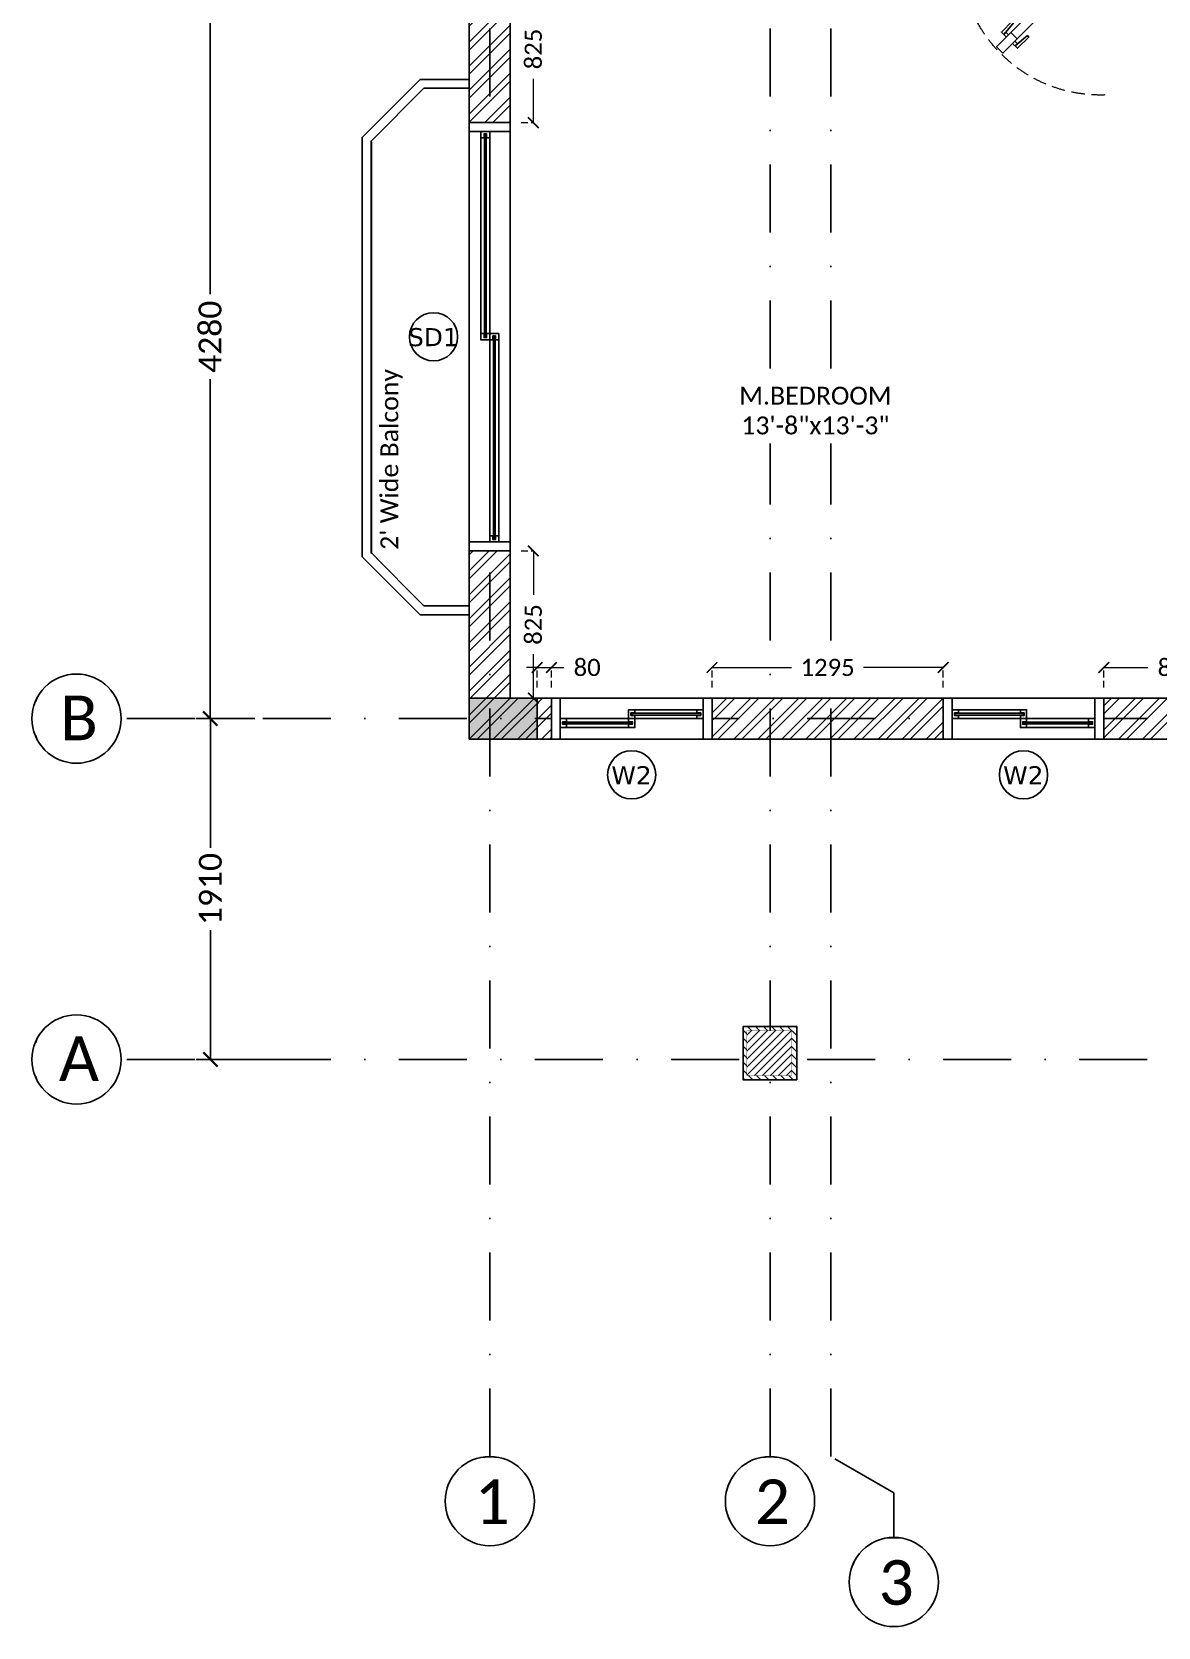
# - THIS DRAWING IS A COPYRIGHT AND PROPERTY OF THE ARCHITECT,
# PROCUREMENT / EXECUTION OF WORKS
# Model space of a CAD drawing. Header units: millimetres. Extents: x -15000 to 28550, y -17045 to 28620.
# Drawn here: x -2450 to 3859, y -4976 to 3963 of the extents above; entities that cross this region are included whole.
import ezdxf
from ezdxf.enums import TextEntityAlignment as Align

# ---------------------------------------------------------------- set-up
doc = ezdxf.new("R2010")
doc.units = ezdxf.units.MM
doc.header["$LTSCALE"] = 150
for name, pattern in [('3BHK-W(SB)$0$HIDDEN', [0.375, 0.25, -0.125]), ('DASHDOTX2', [50.8, 25.4, -12.7, 0, -12.7]), ('DASHED', [0.75, 0.5, -0.25])]:
    doc.linetypes.add(name, pattern=pattern)
for name, color, linetype in [('ad-Column', 3, 'Continuous'), ('ad-Column Hatch', 125, 'Continuous'), ('ad-Door', 11, 'Continuous'), ('ad-Elevation 10', 8, 'Continuous'), ('ad-Grid', 8, 'DASHDOTX2'), ('ad-MS Columns', 1, 'Continuous'), ('ad-Railing', 6, 'Continuous'), ('ad-RCC', 3, 'Continuous'), ('ad-RCC Hatch', 125, 'Continuous'), ('ad-Text main', 7, 'Continuous'), ('ad-Text Main_Door&window Label', 7, 'Continuous'), ('ad-Wall', 240, 'Continuous'), ('ad-Wall hatch', 8, 'Continuous')]:
    doc.layers.add(name, color=color, linetype=linetype)
doc.layers.add('ad-Dimension', color=5, linetype='Continuous', lineweight=0, true_color=0x0000ff)
doc.layers.add('ad-Grid Dimension', color=6, linetype='Continuous', lineweight=0, true_color=0xff00ff)
doc.layers.add('ad-Glass Sectionline', color=140, linetype='Continuous', true_color=0x00bfff)
doc.styles.add('6 U T S R N_Typical Floor Plan$0$3BHK-E(NB)$0$grid_text', font='verdana.ttf', dxfattribs={"width": 0.9})
doc.styles.add('New Text Style', font='arial.ttf', dxfattribs={"height": 100})
doc.styles.get("Standard").update_dxf_attribs({"font": 'calibril.ttf'})
doc.dimstyles.new('A-75-DIM-INT (Framing)', dxfattribs={"dimscale": 100, "dimtxt": 0.8, "dimasz": 0.5, "dimexe": 0, "dimexo": 0.5, "dimgap": 0.5, "dimtad": 0, "dimdec": 0, "dimdsep": 46, "dimtxsty": 'Standard', "dimblk": 'ARCHTICK', "dimcen": 0.025, "dimclrd": 256, "dimclre": 256, "dimclrt": 256, "dimazin": 2, "dimtfac": 1, "dimtdec": 0, "dimtmove": 1, "dimatfit": 0, "dimldrblk": 'ARCHTICK', "dimfxl": 1, "dimtfill": 1, "dimtolj": 1, "dimtzin": 0, "dimarcsym": 0})

# ---------------------------------------------------------------- blocks, each defined once
blk = doc.blocks.new('_ArchTick')
at = {"color": 0, "linetype": 'ByBlock', "const_width": 0.15}
blk.add_lwpolyline([(-0.5, -0.5), (0.5, 0.5)], dxfattribs=at)
blk = doc.blocks.new('*D151')
at = {"layer": 'ad-Grid Dimension', "lineweight": -2}
for p, q in [((-1202, 4395), (-1531.5, 4395)), ((-1451.5, 4395), (-1451.5, 2492.9)), ((-1451.5, 115), (-1451.5, 2017.1)), ((-1451, 115), (-1531.5, 115))]:
    blk.add_line(p, q, dxfattribs=at)
at = {"layer": 'Defpoints', "color": 0}
for p in [(-1122, 4395), (-1451.5, 115), (-1371, 115)]:
    blk.add_point(p, dxfattribs=at)
at = {"layer": 'ad-Grid Dimension', "lineweight": -2, "xscale": 80, "yscale": 80, "zscale": 80}
for p, rotation in [((-1451.5, 4395), 90), ((-1451.5, 115), 270)]:
    blk.add_blockref('_ArchTick', p, dxfattribs=dict(at, rotation=rotation))
at = {"layer": 'ad-Grid Dimension', "insert": (-1451.5, 2255), "char_height": 128, "attachment_point": 5, "rotation": 90, "bg_fill": 3, "box_fill_scale": 1.1, "bg_fill_color": 257, "bg_fill_transparency": 0}
blk.add_mtext('\\A1;4280', dxfattribs=at)
blk = doc.blocks.new('*D152')
at = {"layer": 'ad-Grid Dimension', "lineweight": -2}
for p, q in [((-1202, 115), (-1530, 115)), ((-1450, 115), (-1450, -608.8)), ((-1450, -1795), (-1450, -1071.2)), ((-1155.7, -1795), (-1530, -1795))]:
    blk.add_line(p, q, dxfattribs=at)
at = {"layer": 'Defpoints', "color": 0}
for p in [(-1122, 115), (-1450, -1795), (-1075.7, -1795)]:
    blk.add_point(p, dxfattribs=at)
at = {"layer": 'ad-Grid Dimension', "lineweight": -2, "xscale": 80, "yscale": 80, "zscale": 80}
for p, rotation in [((-1450, 115), 90), ((-1450, -1795), 270)]:
    blk.add_blockref('_ArchTick', p, dxfattribs=dict(at, rotation=rotation))
at = {"layer": 'ad-Grid Dimension', "insert": (-1450, -840), "char_height": 128, "attachment_point": 5, "rotation": 90, "bg_fill": 3, "box_fill_scale": 1.1, "bg_fill_color": 257, "bg_fill_transparency": 0}
blk.add_mtext('\\A1;1910', dxfattribs=at)
blk = doc.blocks.new('*D81')
at = {"layer": 'ad-Dimension', "linetype": '3BHK-W(SB)$0$HIDDEN', "lineweight": -2}
for p, q in [((290, 4280), (359.1, 4280)), ((290, 3455), (359.1, 3455))]:
    blk.add_line(p, q, dxfattribs=at)
at = {"layer": 'ad-Dimension', "lineweight": -2}
for p, q in [((359.1, 4280), (359.1, 4034.1)), ((359.1, 3455), (359.1, 3700.9))]:
    blk.add_line(p, q, dxfattribs=at)
at = {"layer": 'Defpoints', "color": 0}
for p in [(230, 4280), (359.1, 4280), (230, 3455)]:
    blk.add_point(p, dxfattribs=at)
at = {"layer": 'ad-Dimension', "lineweight": -2, "xscale": 60, "yscale": 60, "zscale": 60}
for p, rotation in [((359.1, 4280), 90), ((359.1, 3455), 270)]:
    blk.add_blockref('_ArchTick', p, dxfattribs=dict(at, rotation=rotation))
at = {"layer": 'ad-Dimension', "insert": (359.1, 3867.5), "char_height": 96, "attachment_point": 5, "rotation": 90, "bg_fill": 3, "box_fill_scale": 1.1, "bg_fill_color": 257, "bg_fill_transparency": 0}
blk.add_mtext('\\A1;825', dxfattribs=at)
blk = doc.blocks.new('*D91')
at = {"layer": 'ad-Dimension', "lineweight": -2}
for p, q in [((380, 401.4), (320, 401.4)), ((380, 401.4), (460, 401.4)), ((460, 401.4), (530.3, 401.4)), ((460, 401.4), (520, 401.4))]:
    blk.add_line(p, q, dxfattribs=at)
at = {"layer": 'ad-Dimension', "linetype": '3BHK-W(SB)$0$HIDDEN', "lineweight": -2}
for p, q in [((380, 290), (380, 401.4)), ((460, 290), (460, 401.4))]:
    blk.add_line(p, q, dxfattribs=at)
at = {"layer": 'Defpoints', "color": 0}
for p in [(460, 401.4), (380, 230), (460, 230)]:
    blk.add_point(p, dxfattribs=at)
at = {"layer": 'ad-Dimension', "lineweight": -2, "xscale": 60, "yscale": 60, "zscale": 60}
blk.add_blockref('_ArchTick', (380, 401.4), dxfattribs=at)
at = {"layer": 'ad-Dimension', "lineweight": -2, "xscale": 60, "yscale": 60, "zscale": 60, "rotation": 180}
blk.add_blockref('_ArchTick', (460, 401.4), dxfattribs=at)
at = {"layer": 'ad-Dimension', "insert": (660.6, 401.4), "char_height": 96, "attachment_point": 5, "bg_fill": 3, "box_fill_scale": 1.1, "bg_fill_color": 257, "bg_fill_transparency": 0}
blk.add_mtext('\\A1;80', dxfattribs=at)
blk = doc.blocks.new('*D92')
at = {"layer": 'ad-Dimension', "linetype": '3BHK-W(SB)$0$HIDDEN', "lineweight": -2}
for p, q in [((1360, 290), (1360, 401.4)), ((2655, 290), (2655, 401.4))]:
    blk.add_line(p, q, dxfattribs=at)
at = {"layer": 'ad-Dimension', "lineweight": -2}
for p, q in [((1360, 401.4), (1806.2, 401.4)), ((2655, 401.4), (2208.8, 401.4))]:
    blk.add_line(p, q, dxfattribs=at)
at = {"layer": 'Defpoints', "color": 0}
for p in [(2655, 401.4), (1360, 230), (2655, 230)]:
    blk.add_point(p, dxfattribs=at)
at = {"layer": 'ad-Dimension', "lineweight": -2, "xscale": 60, "yscale": 60, "zscale": 60, "rotation": 180}
blk.add_blockref('_ArchTick', (1360, 401.4), dxfattribs=at)
at = {"layer": 'ad-Dimension', "lineweight": -2, "xscale": 60, "yscale": 60, "zscale": 60}
blk.add_blockref('_ArchTick', (2655, 401.4), dxfattribs=at)
at = {"layer": 'ad-Dimension', "insert": (2007.5, 401.4), "char_height": 96, "attachment_point": 5, "bg_fill": 3, "box_fill_scale": 1.1, "bg_fill_color": 257, "bg_fill_transparency": 0}
blk.add_mtext('\\A1;1295', dxfattribs=at)
blk = doc.blocks.new('*D93')
at = {"layer": 'ad-Dimension', "linetype": '3BHK-W(SB)$0$HIDDEN', "lineweight": -2}
for p, q in [((3555, 290), (3555, 401.4)), ((4385, 290), (4385, 401.4))]:
    blk.add_line(p, q, dxfattribs=at)
at = {"layer": 'ad-Dimension', "lineweight": -2}
for p, q in [((3555, 401.4), (3801.4, 401.4)), ((4385, 401.4), (4138.6, 401.4))]:
    blk.add_line(p, q, dxfattribs=at)
at = {"layer": 'Defpoints', "color": 0}
for p in [(4385, 401.4), (3555, 230), (4385, 230)]:
    blk.add_point(p, dxfattribs=at)
at = {"layer": 'ad-Dimension', "lineweight": -2, "xscale": 60, "yscale": 60, "zscale": 60, "rotation": 180}
blk.add_blockref('_ArchTick', (3555, 401.4), dxfattribs=at)
at = {"layer": 'ad-Dimension', "lineweight": -2, "xscale": 60, "yscale": 60, "zscale": 60}
blk.add_blockref('_ArchTick', (4385, 401.4), dxfattribs=at)
at = {"layer": 'ad-Dimension', "insert": (3970, 401.4), "char_height": 96, "attachment_point": 5, "bg_fill": 3, "box_fill_scale": 1.1, "bg_fill_color": 257, "bg_fill_transparency": 0}
blk.add_mtext('\\A1;830', dxfattribs=at)
blk = doc.blocks.new('*D94')
at = {"layer": 'ad-Dimension', "linetype": '3BHK-W(SB)$0$HIDDEN', "lineweight": -2}
for p, q in [((290, 1055), (359.1, 1055)), ((290, 230), (359.1, 230))]:
    blk.add_line(p, q, dxfattribs=at)
at = {"layer": 'ad-Dimension', "lineweight": -2}
for p, q in [((359.1, 1055), (359.1, 809.1)), ((359.1, 230), (359.1, 475.9))]:
    blk.add_line(p, q, dxfattribs=at)
at = {"layer": 'Defpoints', "color": 0}
for p in [(230, 1055), (230, 230), (359.1, 230)]:
    blk.add_point(p, dxfattribs=at)
at = {"layer": 'ad-Dimension', "lineweight": -2, "xscale": 60, "yscale": 60, "zscale": 60}
for p, rotation in [((359.1, 1055), 90), ((359.1, 230), 270)]:
    blk.add_blockref('_ArchTick', p, dxfattribs=dict(at, rotation=rotation))
at = {"layer": 'ad-Dimension', "insert": (359.1, 642.5), "char_height": 96, "attachment_point": 5, "rotation": 90, "bg_fill": 3, "box_fill_scale": 1.1, "bg_fill_color": 257, "bg_fill_transparency": 0}
blk.add_mtext('\\A1;825', dxfattribs=at)
blk = doc.blocks.new('6 U T S R N_Typical Floor Plan$0$ad_Window Tag')
blk.add_circle((0, 0), 150)
at = {"style": '6 U T S R N_Typical Floor Plan$0$3BHK-E(NB)$0$grid_text', "width": 0.9}
blk.add_attdef('D1', text='', height=125, dxfattribs=at).set_placement((0, 0), align=Align.MIDDLE_CENTER)
blk = doc.blocks.new('zw$C7D6')
at = {"layer": 'ad-Text Main_Door&window Label'}
ref = blk.add_blockref('6 U T S R N_Typical Floor Plan$0$ad_Window Tag', (-200, 2255), dxfattribs=dict(at, xscale=-0.9, yscale=0.9, zscale=0.9))
ref.add_attrib('D1', 'SD1', dxfattribs={"height": 101.25, "rotation": 1800, "style": '6 U T S R N_Typical Floor Plan$0$3BHK-E(NB)$0$grid_text'}).set_placement((-201, 2252.9), align=Align.MIDDLE_CENTER)
ref = blk.add_blockref('6 U T S R N_Typical Floor Plan$0$ad_Window Tag', (910, -200), dxfattribs=dict(at, xscale=-0.9, yscale=0.9, zscale=0.9))
ref.add_attrib('D1', 'W2', dxfattribs={"height": 101.25, "rotation": 1800, "style": '6 U T S R N_Typical Floor Plan$0$3BHK-E(NB)$0$grid_text'}).set_placement((909, -202.1), align=Align.MIDDLE_CENTER)
ref = blk.add_blockref('6 U T S R N_Typical Floor Plan$0$ad_Window Tag', (3105, -200), dxfattribs=dict(at, xscale=-0.9, yscale=0.9, zscale=0.9))
ref.add_attrib('D1', 'W2', dxfattribs={"height": 101.25, "rotation": 1800, "style": '6 U T S R N_Typical Floor Plan$0$3BHK-E(NB)$0$grid_text'}).set_placement((3104, -202.1), align=Align.MIDDLE_CENTER)
at = {"layer": 'ad-Text main', "insert": (1939.2, 1840.8), "char_height": 100, "width": 1131.337, "attachment_point": 5, "bg_fill": 2}
blk.add_mtext('M.BEDROOM\\P13\'-8"x13\'-3"', dxfattribs=at)
at = {"layer": 'ad-Text main', "insert": (-434.9, 2179.5), "char_height": 100, "width": 2237.11, "attachment_point": 5, "rotation": 90, "bg_fill": 2}
blk.add_mtext("\\pxqd;2' Wide Balcony", dxfattribs=at)
blk = doc.blocks.new('*U426')
for p, q in [((8.3, -111.1), (41.7, -111.1)), ((25, -127.8), (25, -94.4)), ((534, -613.8), (548.9, -598.9)), ((599.2, -548.7), (584.3, -563.6))]:
    blk.add_line(p, q)
for points in [[(50, -100), (0, -100), (0, 0), (71.4, 0), (71.4, -35.7), (71.4, -50), (50, -50)], [(850, -100), (850, -50), (828.6, -50), (828.6, -35.7), (828.6, 0), (900, 0), (900, -100)], [(50, -100), (130.8, -180.8), (166.2, -145.5), (85.4, -64.6)], [(130.8, -180.8), (534.9, -584.9), (570.2, -549.5), (166.2, -145.5)], [(615.7, -665.7), (534.9, -584.9), (570.2, -549.5), (651, -630.3)]]:
    blk.add_lwpolyline(points, close=True)
for points in [[(596.1, -575.4), (623.6, -547.9), (560.7, -485.1), (552.9, -492.9), (609.9, -561.5)], [(560.7, -610.7), (533.2, -638.2), (470.4, -575.4), (478.3, -567.5), (546.9, -624.5)]]:
    blk.add_lwpolyline(points)
blk.add_circle((25, -111.1), 11.1)
at = {"color": 8, "linetype": 'DASHED', "lineweight": 0}
blk.add_arc((69.8, -114.8), 785.6, 268.18808, 1.81192, dxfattribs=at)
at = {"layer": 'ad-Text Main_Door&window Label'}
blk.add_line((450, 125), (450, -230), dxfattribs=at)
blk.add_circle((450.3, 245), 120, dxfattribs=at)
at = {"layer": 'ad-Text Main_Door&window Label', "style": 'New Text Style'}
blk.add_attdef('D1', text='', height=100, dxfattribs=at).set_placement((450.3, 245), align=Align.MIDDLE_CENTER)
blk = doc.blocks.new('$ZCDB_AUDIT_GENERATED_C7DC')
blk.add_wipeout([(0, 230), (900, 230), (900, 0), (0, 0)]).dxf.layer = 'ad-Elevation 10'
at = {"layer": 'ad-Elevation 10'}
for points in [[(900, 230), (0, 230)], [(900, 0), (0, 0)]]:
    blk.add_lwpolyline(points, dxfattribs=at)
for points in [[(50, 0), (50, 230), (0, 230), (0, 0)], [(850, 0), (900, 0), (900, 230), (850, 230)], [(85, 83), (85, 65), (50, 65), (50, 115), (85, 115), (85, 97), (63, 97), (63, 83)], [(467.5, 133), (467.5, 115), (432.5, 115), (432.5, 165), (467.5, 165), (467.5, 147), (445.5, 147), (445.5, 133)], [(432.5, 83), (432.5, 65), (467.5, 65), (467.5, 115), (432.5, 115), (432.5, 97), (454.5, 97), (454.5, 83)], [(815, 133), (815, 115), (850, 115), (850, 165), (815, 165), (815, 147), (837, 147), (837, 133)]]:
    blk.add_lwpolyline(points, close=True, dxfattribs=at)
at = {"layer": 'ad-Glass Sectionline'}
for points in [[(450, 95), (65, 95), (65, 85), (450, 85)], [(450, 145), (835, 145), (835, 135), (450, 135)]]:
    blk.add_lwpolyline(points, close=True, dxfattribs=at)
for points in [[(432.5, 115), (85, 115)], [(467.5, 165), (815, 165)], [(467.5, 115), (815, 115)], [(432.5, 65), (85, 65)]]:
    blk.add_lwpolyline(points, dxfattribs=at)
blk = doc.blocks.new('*U389')
blk.add_blockref('$ZCDB_AUDIT_GENERATED_C7DC', (0, 0))
blk = doc.blocks.new('$ZCDB_AUDIT_GENERATED_C77D')
blk.add_wipeout([(0, 230), (2400, 230), (2400, 0), (0, 0)]).dxf.layer = 'ad-Elevation 10'
at = {"layer": 'ad-Elevation 10'}
for points in [[(2400, 230), (0, 230)], [(2400, 0), (0, 0)]]:
    blk.add_lwpolyline(points, dxfattribs=at)
for points in [[(50, 0), (50, 230), (0, 230), (0, 0)], [(2350, 0), (2400, 0), (2400, 230), (2350, 230)], [(85, 83), (85, 65), (50, 65), (50, 115), (85, 115), (85, 97), (63, 97), (63, 83)], [(1217.5, 133), (1217.5, 115), (1182.5, 115), (1182.5, 165), (1217.5, 165), (1217.5, 147), (1195.5, 147), (1195.5, 133)], [(1182.5, 83), (1182.5, 65), (1217.5, 65), (1217.5, 115), (1182.5, 115), (1182.5, 97), (1204.5, 97), (1204.5, 83)], [(2315, 133), (2315, 115), (2350, 115), (2350, 165), (2315, 165), (2315, 147), (2337, 147), (2337, 133)]]:
    blk.add_lwpolyline(points, close=True, dxfattribs=at)
at = {"layer": 'ad-Glass Sectionline'}
for points in [[(1200, 95), (65, 95), (65, 85), (1200, 85)], [(1200, 145), (2335, 145), (2335, 135), (1200, 135)]]:
    blk.add_lwpolyline(points, close=True, dxfattribs=at)
for points in [[(1182.5, 115), (85, 115)], [(1217.5, 165), (2315, 165)], [(1217.5, 115), (2315, 115)], [(1182.5, 65), (85, 65)]]:
    blk.add_lwpolyline(points, dxfattribs=at)
blk = doc.blocks.new('*U388')
blk.add_blockref('$ZCDB_AUDIT_GENERATED_C77D', (0, 0))
blk = doc.blocks.new('zw$6EBD')
at = {"layer": 'ad-Wall hatch', "transparency": 33554610}
h = blk.add_hatch(dxfattribs=at)
h.set_pattern_fill('ANSI32', color=256, scale=10, angle=1e-14)
h.paths.add_polyline_path([(230, 4280), (230, 230), (6475, 230), (6475, 4280), (3605, 4280), (3605, 4510), (6705, 4510), (6705, 230), (7405, 230), (7405, 0), (0, 0), (0, 4510), (1910, 4510), (1910, 7945), (0, 7945), (0, 12355), (10375, 12355), (10375, 9605), (10145, 9605), (10145, 12125), (5915, 12125), (5915, 7945), (3605, 7945), (3605, 8175), (5685, 8175), (5685, 12125), (230, 12125), (230, 8175), (2705, 8175), (2705, 7945), (2140, 7945), (2140, 4510), (2705, 4510), (2705, 4280)])
at = {"layer": 'ad-Railing'}
for points in [[(0, 697.5), (-275, 697.5), (-600, 1022.5), (-600, 3372.5), (-275, 3697.5), (0, 3697.5)], [(0, 747.5), (-254.3, 747.5), (-550, 1043.2), (-550, 3351.8), (-254.3, 3647.5), (0, 3647.5)]]:
    blk.add_lwpolyline(points, dxfattribs=at)
at = {"layer": 'ad-Door', "ltscale": 5}
ref = blk.add_blockref('*U426', (3605, 4510), dxfattribs=dict(at, xscale=-1, rotation=359.9999999999999))
ref.add_attrib('D1', 'D1', dxfattribs={"layer": 'ad-Text Main_Door&window Label', "height": 100, "style": 'New Text Style'}).set_placement((3154.7, 4755), align=Align.MIDDLE_CENTER)
for name, p, rotation in [('*U388', (0, 3455), 270), ('*U389', (1360, 230), 180)]:
    blk.add_blockref(name, p, dxfattribs=dict(rotation=rotation))
at = {"xscale": -1, "rotation": 179.9999999999999}
blk.add_blockref('*U389', (2655, 230), dxfattribs=at)
at = {"layer": 'ad-Wall'}
for points in [[(230, 4280), (230, 230), (6475, 230), (6475, 4280)], [(6705, 4510), (6705, 230), (7405, 230), (7405, 0), (0, 0), (0, 4510)]]:
    blk.add_lwpolyline(points, dxfattribs=at)
blk = doc.blocks.new('zw$B0BD')
blk.add_wipeout([(0, 0), (250, 0), (250, -250), (0, -250)])
at = {"layer": 'ad-MS Columns'}
h = blk.add_hatch(dxfattribs=at)
h.set_pattern_fill('ANSI31', color=256, scale=10)
h.set_pattern_definition([(45, (4e-12, -250), (-22.4506, 22.4506), [])])
h.paths.add_polyline_path([(0, 0), (250, 0), (250, -250), (0, -250)])
at = {"layer": 'ad-MS Columns', "const_width": 1}
blk.add_lwpolyline([(0, 0), (250, 0), (250, -250), (0, -250)], close=True, dxfattribs=at)
blk = doc.blocks.new('zw$89AB')
at = {"layer": 'ad-MS Columns'}
blk.add_blockref('zw$B0BD', (-8820, -13990), dxfattribs=at)
blk = doc.blocks.new('A$C42b14ea2')
at = {"layer": 'ad-RCC Hatch', "transparency": 33554687}
h = blk.add_hatch(dxfattribs=at)
h.set_pattern_fill('ANSI31', color=256, scale=10)
h.set_pattern_definition([(45, (8643.536, 7380), (-22.45064, 22.45064), [])])
h.paths.add_polyline_path([(0, 0), (300, 0), (300, 300), (0, 300)])
at = {"layer": 'ad-RCC'}
blk.add_lwpolyline([(0, 0), (300, 0), (300, 300), (0, 300)], close=True, dxfattribs=at)
blk = doc.blocks.new('zw$6AA0')
at = {"layer": 'ad-Column Hatch', "transparency": 33554687}
h = blk.add_hatch(color=256, dxfattribs=at)
h.dxf.hatch_style = 1
h.paths.add_polyline_path([(0, -230), (380, -230), (380, 0), (0, 0)])
at = {"layer": 'ad-Column'}
blk.add_lwpolyline([(0, -230), (380, -230), (380, 0), (0, 0)], close=True, dxfattribs=at)
blk = doc.blocks.new('1215E_Columns')
at = {"xscale": -1}
blk.add_blockref('A$C42b14ea2', (1835, -1910), dxfattribs=at)
at = {"layer": 'ad-Column', "xscale": -1, "rotation": 179.9999999999995}
blk.add_blockref('zw$6AA0', (0, 0), dxfattribs=at)
blk = doc.blocks.new('1215_East Villa')
at = {"layer": 'ad-Text main'}
blk.add_blockref('zw$C7D6', (0, 0), dxfattribs=at)
blk.add_blockref('zw$6EBD', (0, 0))
blk.add_blockref('1215E_Columns', (0, 0))
blk.add_blockref('zw$89AB', (10375, 12355))
blk = doc.blocks.new('1215E_Grid')
at = {"layer": 'ad-Grid', "ltscale": 0.1}
for points in [[(2378.6, -4473.6), (2378.6, -4223.6), (2025, -4020), (2025, 14905), (2378.6, 15108.6), (2378.6, 15358.6)], [(115, -4020), (115, 14905)], [(1685, -4020), (1685, 14905)]]:
    blk.add_lwpolyline(points, dxfattribs=at)
at = {"layer": 'ad-Text main', "char_height": 250, "width": 227.385, "attachment_point": 5, "bg_fill": 2}
for s, insert in [('{\\fCalibri|b0|i0|c0|p34;B}', (-2186.5, 119)), ('{\\fCalibri|b0|i0|c0|p34;A}', (-2186.5, -1791))]:
    blk.add_mtext(s, dxfattribs=dict(at, insert=insert))
at = {"layer": 'ad-Grid', "ltscale": 0.1}
for points in [[(13705, 115), (-1950, 115)], [(13705, -1795), (-1950, -1795)]]:
    blk.add_lwpolyline(points, dxfattribs=at)
at = {"layer": 'ad-Grid', "color": 7, "linetype": 'ByBlock'}
for centre in [(-2200, 115), (-2200, -1795)]:
    blk.add_circle(centre, 250, dxfattribs=at)
at = {"layer": 'ad-Text main', "char_height": 250, "width": 227.385, "attachment_point": 5, "bg_fill": 2}
for s, insert in [('{\\fCalibri|b0|i0|c0|p34;1}', (128.5, -4274)), ('{\\fCalibri|b0|i0|c0|p34;2}', (1698.5, -4274)), ('{\\fCalibri|b0|i0|c0|p34;3}', (2392, -4727.6))]:
    blk.add_mtext(s, dxfattribs=dict(at, insert=insert))
at = {"layer": 'ad-Grid', "color": 7, "linetype": 'ByBlock'}
for centre in [(115, -4270), (1685, -4270), (2378.6, -4723.6)]:
    blk.add_circle(centre, 250, dxfattribs=at)
at = {"layer": 'ad-Grid Dimension'}
dim = blk.add_linear_dim(base=(-1451.5, 115), p1=(-1122, 4395), p2=(-1371, 115), angle=90, dimstyle='A-75-DIM-INT (Framing)', override={"dimscale": 80, "dimblk": 'ArchTick', "dimclrd": 256, "dimclre": 256, "dimfxl": 10, "dimtfill": 1, "dimtfillclr": 0}, dxfattribs=at)
dim.commit()
dim.dimension.update_dxf_attribs({"geometry": '*D151', "text_midpoint": (-1451.5, 2255)})
dim = blk.add_linear_dim(base=(-1450, -1795), p1=(-1122, 115), p2=(-1075.7, -1795), angle=90, dimstyle='A-75-DIM-INT (Framing)', override={"dimscale": 80, "dimblk": 'ArchTick', "dimclrd": 256, "dimclre": 256, "dimfxl": 10, "dimtfill": 1, "dimtfillclr": 0}, dxfattribs=at)
dim.commit()
dim.dimension.update_dxf_attribs({"geometry": '*D152', "text_midpoint": (-1450, -840)})
blk = doc.blocks.new('zw$F84C')
at = {"layer": 'ad-Dimension'}
dim = blk.add_linear_dim(base=(359.1, 4280), p1=(230, 3455), p2=(230, 4280), angle=90, dimstyle='A-75-DIM-INT (Framing)', override={"dimscale": 120, "dimblk": 'ArchTick', "dimfxl": 10, "dimtfill": 1, "dimtfillclr": 0}, dxfattribs=at)
dim.commit()
dim.dimension.update_dxf_attribs({"geometry": '*D81', "text_midpoint": (359.1, 3867.5)})
dim = blk.add_linear_dim(base=(460, 401.4), p1=(380, 230), p2=(460, 230), dimstyle='A-75-DIM-INT (Framing)', override={"dimscale": 120, "dimblk": 'ArchTick', "dimfxl": 10, "dimtfill": 1, "dimtfillclr": 0}, dxfattribs=at)
dim.commit()
dim.dimension.update_dxf_attribs({"geometry": '*D91', "text_midpoint": (660.6, 401.4), "dimtype": 128})
for base, p1, p2, picture, middle in [((2655, 401.4), (1360, 230), (2655, 230), '*D92', (2007.5, 401.4)), ((4385, 401.4), (3555, 230), (4385, 230), '*D93', (3970, 401.4))]:
    dim = blk.add_linear_dim(base=base, p1=p1, p2=p2, dimstyle='A-75-DIM-INT (Framing)', override={"dimscale": 120, "dimblk": 'ArchTick', "dimfxl": 10, "dimtfill": 1, "dimtfillclr": 0}, dxfattribs=at)
    dim.commit()
    dim.dimension.update_dxf_attribs({"geometry": picture, "text_midpoint": middle})
dim = blk.add_linear_dim(base=(359.1, 230), p1=(230, 1055), p2=(230, 230), angle=90, dimstyle='A-75-DIM-INT (Framing)', override={"dimscale": 120, "dimblk": 'ArchTick', "dimfxl": 10, "dimtfill": 1, "dimtfillclr": 0}, dxfattribs=at)
dim.commit()
dim.dimension.update_dxf_attribs({"geometry": '*D94', "text_midpoint": (359.1, 642.5)})

msp = doc.modelspace()

# ---------------------------------------------------------------- block references
msp.add_blockref('1215E_Grid', (0, 0))

# ---------------------------------------------------------------- next in the draw order: block references
msp.add_blockref('1215_East Villa', (0, 0))

# ---------------------------------------------------------------- next in the draw order: block references
at = {"layer": 'ad-Dimension'}
msp.add_blockref('zw$F84C', (0, 0), dxfattribs=at)

doc.saveas('drawing.dxf')
